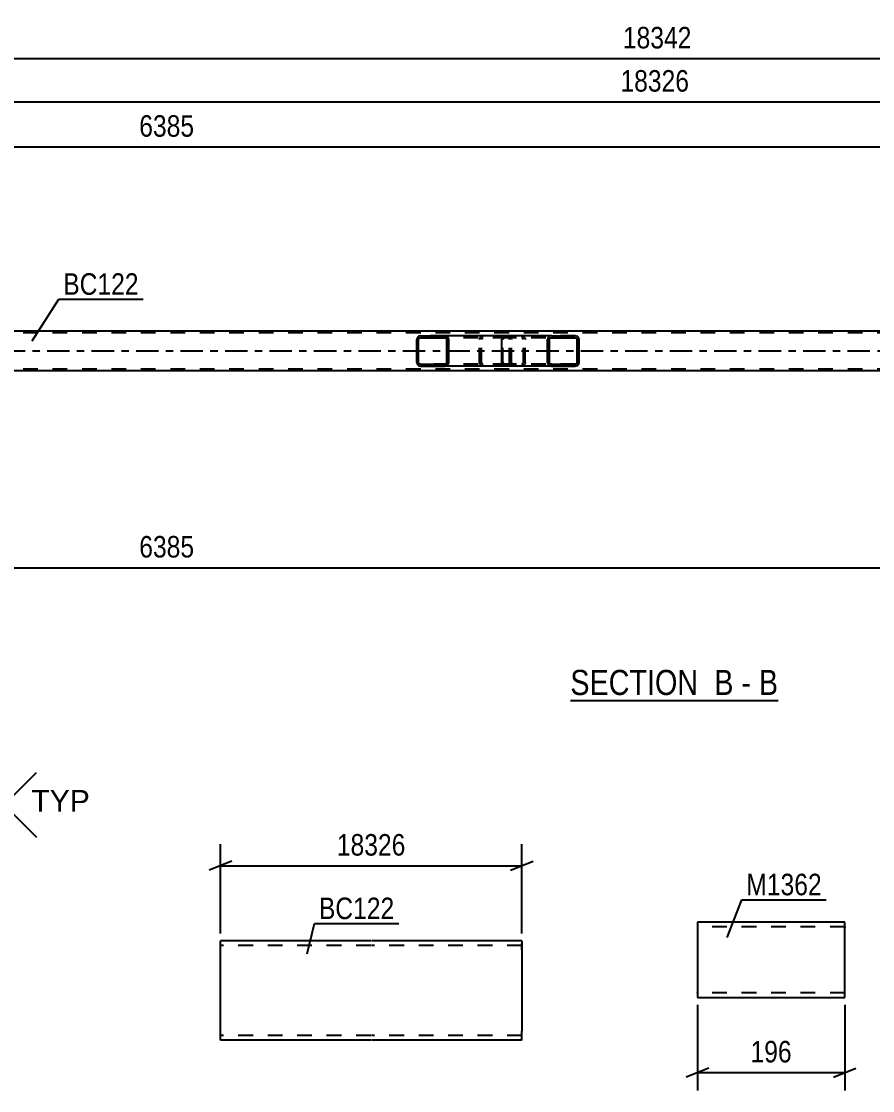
# Model space of a CAD drawing. Header units: millimetres. Extents: x 0 to 841, y 0 to 594.
# Drawn here: x 344.2 to 457.5, y 114.8 to 257 of the extents above; entities that cross this region are included whole.
import ezdxf

# ---------------------------------------------------------------- set-up
doc = ezdxf.new("R2010")
doc.units = ezdxf.units.MM
doc.linetypes.add('DXK_LINE_DOT2', pattern=[3.9198, 1.9599, -1.9599])
doc.linetypes.add('DXK_LINE_DOT3', pattern=[5.9187, 2.979, -0.9799, 0.9799, -0.9799])
doc.styles.add('Arial', font='ARIAL.TTF', dxfattribs={"height": 0.2})
doc.styles.add('Arial Narrow', font='ARIALN.TTF', dxfattribs={"height": 0.2})

# ---------------------------------------------------------------- blocks, each defined once
blk = doc.blocks.new('Unknown-275727422-12 - 4204')
at = {"color": 6, "linetype": 'Continuous'}
blk.add_line((417.29, 166.66), (444.94, 166.66), dxfattribs=at)
at = {"color": 0, "linetype": 'Continuous'}
for points in [[(435.4, 167.41), (435.4, 170.91), (417.29, 170.91), (417.29, 167.41)], [(439.01, 167.41), (439.01, 170.91), (436.45, 170.91), (436.45, 167.41)], [(441.33, 167.41), (441.33, 170.91), (440.06, 170.91), (440.06, 167.41)], [(444.94, 167.41), (444.94, 170.91), (442.38, 170.91), (442.38, 167.41)]]:
    blk.add_wipeout(points, dxfattribs=at)
at = {"color": 7, "linetype": 'Continuous', "style": 'Arial Narrow'}
for s, p in [('SECTION ', (417.29, 167.41)), ('B', (436.45, 167.41)), ('B', (442.38, 167.41)), ('-', (440.06, 167.41))]:
    blk.add_text(s, height=3.34, dxfattribs=at).set_placement(p)
blk = doc.blocks.new('Part-275727422-4281 - 4204')
at = {"color": 7, "linetype": 'DXK_LINE_DOT2'}
for p, q in [((757.99, 215.58), (99.07, 215.58)), ((757.99, 210.78), (99.07, 210.78))]:
    blk.add_line(p, q, dxfattribs=at)
at = {"color": 2, "linetype": 'Continuous'}
for p, q in [((490.47, 215.82), (241.06, 215.82)), ((757.99, 210.54), (241.06, 210.54))]:
    blk.add_line(p, q, dxfattribs=at)
at = {"color": 7, "linetype": 'DXK_LINE_DOT3'}
blk.add_line((99.07, 213.18), (757.99, 213.18), dxfattribs=at)
blk = doc.blocks.new('Part-275727422-4402 - 4204')
at = {"linetype": 'Continuous'}
h = blk.add_hatch(dxfattribs=at)
h.set_pattern_fill('', scale=0.7, style=0, pattern_type=0)
h.set_pattern_definition([(45, (418.4067, 214.8817), (-1.57154, 1.57154), [])])
h.paths.add_polyline_path([(418.45, 214.7), (418.41, 214.88), (418.3, 215.04), (418.13, 215.14), (417.94, 215.18), (414.76, 215.18), (414.57, 215.14), (414.4, 215.04), (414.29, 214.88), (414.26, 214.7), (414.26, 211.66), (414.29, 211.47), (414.4, 211.32), (414.57, 211.21), (414.76, 211.18), (417.94, 211.18), (418.13, 211.21), (418.3, 211.32), (418.41, 211.47), (418.45, 211.66)])
h.paths.add_polyline_path([(418.17, 211.57), (418.12, 211.49), (418.04, 211.44), (417.94, 211.42), (414.76, 211.42), (414.66, 211.44), (414.58, 211.49), (414.53, 211.57), (414.51, 211.66), (414.51, 214.7), (414.53, 214.79), (414.58, 214.87), (414.66, 214.92), (414.76, 214.94), (417.94, 214.94), (418.04, 214.92), (418.12, 214.87), (418.17, 214.79), (418.19, 214.7), (418.19, 211.66)])
at = {"color": 2, "linetype": 'Continuous'}
for p, q in [((408.19, 214.7), (408.21, 214.88)), ((408.21, 214.88), (408.27, 215.04)), ((408.27, 215.04), (408.35, 215.14)), ((408.35, 215.14), (408.46, 215.18)), ((414.76, 215.18), (408.46, 215.18)), ((414.29, 214.88), (414.26, 214.7)), ((414.53, 214.79), (414.58, 214.87)), ((414.76, 215.18), (414.57, 215.14)), ((414.58, 214.87), (414.66, 214.92)), ((414.66, 214.92), (414.76, 214.94)), ((414.76, 215.18), (417.94, 215.18)), ((414.76, 214.94), (417.94, 214.94)), ((418.13, 215.14), (417.94, 215.18)), ((417.94, 214.94), (418.04, 214.92)), ((418.04, 214.92), (418.12, 214.87)), ((418.12, 214.87), (418.17, 214.79)), ((418.45, 214.7), (418.41, 214.88)), ((408.19, 211.66), (408.19, 214.7)), ((414.26, 211.66), (414.26, 214.7)), ((414.51, 214.7), (414.53, 214.79)), ((414.51, 211.66), (414.51, 214.7)), ((418.17, 214.79), (418.19, 214.7)), ((418.19, 211.66), (418.19, 214.7)), ((418.45, 211.66), (418.45, 214.7)), ((408.21, 211.47), (408.19, 211.66)), ((408.27, 211.32), (408.21, 211.47)), ((408.35, 211.21), (408.27, 211.32)), ((408.46, 211.18), (408.35, 211.21)), ((414.76, 211.18), (408.46, 211.18)), ((414.26, 211.66), (414.29, 211.47)), ((414.53, 211.57), (414.51, 211.66)), ((414.58, 211.49), (414.53, 211.57)), ((414.57, 211.21), (414.76, 211.18)), ((414.66, 211.44), (414.58, 211.49)), ((414.76, 211.42), (414.66, 211.44)), ((414.76, 211.42), (417.94, 211.42)), ((414.76, 211.18), (417.94, 211.18)), ((418.04, 211.44), (417.94, 211.42)), ((417.94, 211.18), (418.13, 211.21)), ((418.12, 211.49), (418.04, 211.44)), ((418.17, 211.57), (418.12, 211.49)), ((418.19, 211.66), (418.17, 211.57)), ((418.41, 211.47), (418.45, 211.66))]:
    blk.add_line(p, q, dxfattribs=at)
at = {"color": 7, "linetype": 'DXK_LINE_DOT2'}
for p, q in [((408.36, 214.87), (408.33, 214.79)), ((408.41, 214.92), (408.36, 214.87)), ((408.46, 214.94), (408.41, 214.92)), ((417.94, 214.94), (408.46, 214.94)), ((409.45, 214.94), (409.45, 215.18)), ((410.79, 215.18), (410.98, 215.14)), ((410.89, 214.92), (410.79, 214.94)), ((410.97, 214.87), (410.89, 214.92)), ((411.02, 214.79), (410.97, 214.87)), ((411.26, 214.88), (411.29, 214.7)), ((417.94, 215.18), (414.76, 215.18)), ((408.33, 214.79), (408.32, 214.7)), ((408.32, 211.66), (408.32, 214.7)), ((411.04, 214.7), (411.02, 214.79)), ((411.04, 211.66), (411.04, 214.7)), ((411.29, 211.66), (411.29, 214.7)), ((408.32, 211.66), (408.33, 211.57)), ((408.33, 211.57), (408.36, 211.49)), ((408.36, 211.49), (408.41, 211.44)), ((408.41, 211.44), (408.46, 211.42)), ((417.94, 211.42), (408.46, 211.42)), ((410.79, 211.18), (408.46, 211.18)), ((409.45, 211.18), (409.45, 211.42)), ((410.79, 211.42), (410.89, 211.44)), ((410.98, 211.21), (410.79, 211.18)), ((410.89, 211.44), (410.97, 211.49)), ((410.97, 211.49), (411.02, 211.57)), ((411.02, 211.57), (411.04, 211.66)), ((411.29, 211.66), (411.26, 211.47)), ((417.94, 211.18), (414.76, 211.18))]:
    blk.add_line(p, q, dxfattribs=at)
for centre, start, end in [((410.81, 214.68), 23.8494, 68.8059), ((410.81, 211.67), 291.1941, 336.1506)]:
    blk.add_arc(centre, 0.492, start, end, dxfattribs=at)
at = {"color": 2, "linetype": 'Continuous'}
for centre, start, end in [((414.74, 214.68), 111.1941, 156.1506), ((417.96, 214.68), 23.8494, 68.8059), ((414.74, 211.67), 203.8494, 248.8059), ((417.96, 211.67), 291.1941, 336.1506)]:
    blk.add_arc(centre, 0.492, start, end, dxfattribs=at)
blk = doc.blocks.new('Part-275727422-4401 - 4204')
at = {"linetype": 'Continuous'}
h = blk.add_hatch(dxfattribs=at)
h.set_pattern_fill('', scale=0.7, style=0, pattern_type=0)
h.set_pattern_definition([(45, (401.0616, 214.8817), (-1.57154, 1.57154), [])])
h.paths.add_polyline_path([(401.1, 214.7), (401.06, 214.88), (400.95, 215.04), (400.79, 215.14), (400.59, 215.18), (397.35, 215.18), (397.16, 215.14), (396.99, 215.04), (396.88, 214.88), (396.84, 214.7), (396.84, 211.66), (396.88, 211.47), (396.99, 211.32), (397.16, 211.21), (397.35, 211.18), (400.59, 211.18), (400.79, 211.21), (400.95, 211.32), (401.06, 211.47), (401.1, 211.66)])
h.paths.add_polyline_path([(400.83, 211.57), (400.77, 211.49), (400.69, 211.44), (400.59, 211.42), (397.35, 211.42), (397.26, 211.44), (397.17, 211.49), (397.12, 211.57), (397.1, 211.66), (397.1, 214.7), (397.12, 214.79), (397.17, 214.87), (397.26, 214.92), (397.35, 214.94), (400.59, 214.94), (400.69, 214.92), (400.77, 214.87), (400.83, 214.79), (400.85, 214.7), (400.85, 211.66)])
at = {"color": 2, "linetype": 'Continuous'}
for p, q in [((396.88, 214.88), (396.84, 214.7)), ((397.12, 214.79), (397.17, 214.87)), ((397.35, 215.18), (397.16, 215.14)), ((397.17, 214.87), (397.26, 214.92)), ((397.26, 214.92), (397.35, 214.94)), ((397.35, 215.18), (400.59, 215.18)), ((397.35, 214.94), (400.59, 214.94)), ((408.46, 215.18), (400.59, 215.18)), ((400.79, 215.14), (400.59, 215.18)), ((400.59, 214.94), (400.69, 214.92)), ((400.69, 214.92), (400.77, 214.87)), ((400.77, 214.87), (400.83, 214.79)), ((401.1, 214.7), (401.06, 214.88)), ((396.84, 211.66), (396.84, 214.7)), ((397.1, 214.7), (397.12, 214.79)), ((397.1, 211.66), (397.1, 214.7)), ((400.83, 214.79), (400.85, 214.7)), ((400.85, 211.66), (400.85, 214.7)), ((401.1, 211.66), (401.1, 214.7)), ((396.84, 211.66), (396.88, 211.47)), ((397.12, 211.57), (397.1, 211.66)), ((397.17, 211.49), (397.12, 211.57)), ((397.16, 211.21), (397.35, 211.18)), ((397.26, 211.44), (397.17, 211.49)), ((397.35, 211.42), (397.26, 211.44)), ((397.35, 211.42), (400.59, 211.42)), ((397.35, 211.18), (400.59, 211.18)), ((400.69, 211.44), (400.59, 211.42)), ((400.59, 211.18), (400.79, 211.21)), ((408.46, 211.18), (400.59, 211.18)), ((400.77, 211.49), (400.69, 211.44)), ((400.83, 211.57), (400.77, 211.49)), ((400.85, 211.66), (400.83, 211.57)), ((401.06, 211.47), (401.1, 211.66))]:
    blk.add_line(p, q, dxfattribs=at)
at = {"color": 7, "linetype": 'DXK_LINE_DOT2'}
for p, q in [((400.59, 215.18), (397.35, 215.18)), ((408.94, 214.94), (397.35, 214.94)), ((405.19, 214.7), (405.23, 214.88)), ((405.52, 214.87), (405.47, 214.79)), ((405.51, 215.14), (405.7, 215.18)), ((405.52, 214.87), (405.55, 214.88)), ((405.55, 214.88), (405.61, 214.92)), ((405.61, 214.92), (405.7, 214.94)), ((408.94, 215.18), (405.7, 215.18)), ((408.94, 215.18), (409.13, 215.14)), ((409.04, 214.92), (408.94, 214.94)), ((409.12, 214.87), (409.04, 214.92)), ((409.17, 214.79), (409.12, 214.87)), ((409.41, 214.88), (409.45, 214.7)), ((405.19, 211.66), (405.19, 214.7)), ((405.47, 214.79), (405.45, 214.7)), ((405.45, 211.66), (405.45, 214.7)), ((409.19, 214.7), (409.17, 214.79)), ((409.19, 211.66), (409.19, 214.7)), ((409.45, 211.66), (409.45, 214.7)), ((408.94, 211.42), (397.35, 211.42)), ((400.59, 211.18), (397.35, 211.18)), ((405.23, 211.47), (405.19, 211.66)), ((405.45, 211.66), (405.47, 211.57)), ((405.47, 211.57), (405.52, 211.49)), ((405.7, 211.18), (405.51, 211.21)), ((405.52, 211.49), (405.55, 211.47)), ((405.55, 211.47), (405.61, 211.44)), ((405.61, 211.44), (405.7, 211.42)), ((408.94, 211.18), (405.7, 211.18)), ((408.94, 211.42), (409.04, 211.44)), ((409.13, 211.21), (408.94, 211.18)), ((409.04, 211.44), (409.12, 211.49)), ((409.12, 211.49), (409.17, 211.57)), ((409.17, 211.57), (409.19, 211.66)), ((409.45, 211.66), (409.41, 211.47))]:
    blk.add_line(p, q, dxfattribs=at)
at = {"color": 2, "linetype": 'Continuous'}
for centre, start, end in [((397.34, 214.68), 110.7583, 155.68), ((400.61, 214.68), 24.32, 69.2417), ((397.34, 211.68), 204.32, 249.2417), ((400.61, 211.68), 290.7583, 335.68)]:
    blk.add_arc(centre, 0.496, start, end, dxfattribs=at)
at = {"color": 7, "linetype": 'DXK_LINE_DOT2'}
for centre, start, end in [((405.68, 214.68), 110.7583, 155.6801), ((408.96, 214.68), 24.3199, 69.2417), ((405.68, 211.68), 204.3199, 249.2417), ((408.96, 211.68), 290.7583, 335.6801)]:
    blk.add_arc(centre, 0.496, start, end, dxfattribs=at)
blk = doc.blocks.new('Part-275727422-14172 - 14171')
at = {"color": 2, "linetype": 'Continuous'}
for p, q in [((453.81, 137.17), (434.21, 137.17)), ((434.21, 137.17), (434.21, 127.26)), ((453.81, 128.37), (453.81, 137.17)), ((453.81, 127.17), (453.81, 128.37)), ((434.21, 127.26), (434.21, 127.17)), ((434.21, 127.17), (453.81, 127.17))]:
    blk.add_line(p, q, dxfattribs=at)
at = {"color": 7, "linetype": 'DXK_LINE_DOT2'}
for p, q in [((453.81, 136.57), (434.21, 136.57)), ((453.81, 136.57), (453.81, 136.52)), ((453.81, 136.52), (453.81, 136.57)), ((453.81, 136.43), (453.81, 136.52)), ((453.81, 136.52), (453.81, 136.43)), ((453.81, 127.81), (453.81, 128.14)), ((434.21, 127.77), (434.21, 127.81)), ((453.81, 127.77), (434.21, 127.77)), ((453.81, 127.77), (453.81, 127.81))]:
    blk.add_line(p, q, dxfattribs=at)
blk = doc.blocks.new('Part-275727422-14223 - 14222')
at = {"color": 2, "linetype": 'Continuous'}
for p, q in [((390.73, 134.69), (370.73, 134.69)), ((370.73, 121.59), (370.73, 134.69)), ((410.83, 134.69), (390.83, 134.69)), ((410.83, 134.69), (410.83, 134.6)), ((410.83, 134.6), (410.83, 133.49)), ((410.83, 133.49), (410.83, 122.69)), ((410.83, 121.49), (410.83, 122.69)), ((370.73, 121.49), (370.73, 121.59)), ((390.73, 121.49), (370.73, 121.49)), ((410.83, 121.49), (390.83, 121.49))]:
    blk.add_line(p, q, dxfattribs=at)
at = {"color": 7, "linetype": 'DXK_LINE_DOT2'}
for p, q in [((390.73, 134.09), (370.73, 134.09)), ((410.83, 134.09), (390.83, 134.09)), ((410.83, 133.49), (410.83, 134.34)), ((410.83, 122.14), (410.83, 122.46)), ((370.73, 122.09), (370.73, 122.14)), ((390.73, 122.09), (370.73, 122.09)), ((410.83, 122.09), (390.83, 122.09)), ((410.83, 122.09), (410.83, 122.14))]:
    blk.add_line(p, q, dxfattribs=at)
blk = doc.blocks.new('StraightDimension-275727422-8359 - 4204')
at = {"color": 7, "linetype": 'Continuous'}
blk.add_line((235.86, 184.35), (491.27, 184.35), dxfattribs=at)
at = {"color": 0}
blk.add_wipeout([(367.82, 185.1), (367.82, 189.3), (359.31, 189.3), (359.31, 185.1)], dxfattribs=at)
at = {"color": 3, "style": 'Arial Narrow'}
blk.add_text('6385', height=2.863, dxfattribs=at).set_placement((359.91, 185.7))
blk = doc.blocks.new('StraightDimension-275727422-4565 - 4204')
at = {"color": 7, "linetype": 'Continuous'}
blk.add_line((90.45, 252.09), (767.25, 252.09), dxfattribs=at)
at = {"color": 0}
blk.add_wipeout([(434.02, 252.84), (434.02, 257.04), (423.68, 257.04), (423.68, 252.84)], dxfattribs=at)
at = {"color": 3, "style": 'Arial Narrow'}
blk.add_text('18342', height=2.863, dxfattribs=at).set_placement((424.28, 253.44))
blk = doc.blocks.new('StraightDimension-275727422-8308 - 4204')
at = {"color": 7, "linetype": 'Continuous'}
blk.add_line((90.45, 246.34), (766.61, 246.34), dxfattribs=at)
at = {"color": 0}
blk.add_wipeout([(433.7, 247.09), (433.7, 251.29), (423.36, 251.29), (423.36, 247.09)], dxfattribs=at)
at = {"color": 3, "style": 'Arial Narrow'}
blk.add_text('18326', height=2.863, dxfattribs=at).set_placement((423.96, 247.69))
blk = doc.blocks.new('StraightDimension-275727422-8410 - 4204')
at = {"color": 7, "linetype": 'Continuous'}
blk.add_line((235.86, 240.34), (491.27, 240.34), dxfattribs=at)
at = {"color": 0}
blk.add_wipeout([(367.82, 241.09), (367.82, 245.29), (359.31, 245.29), (359.31, 241.09)], dxfattribs=at)
at = {"color": 3, "style": 'Arial Narrow'}
blk.add_text('6385', height=2.863, dxfattribs=at).set_placement((359.91, 241.69))
blk = doc.blocks.new('StraightDimension-275727422-14305 - 14171')
at = {"color": 7, "linetype": 'Continuous'}
for p, q in [((434.21, 126.17), (434.21, 114.77)), ((453.81, 126.17), (453.81, 114.77)), ((435.71, 117.77), (432.71, 116.57)), ((434.21, 117.17), (453.81, 117.17)), ((452.31, 116.57), (455.31, 117.77))]:
    blk.add_line(p, q, dxfattribs=at)
at = {"color": 0}
blk.add_wipeout([(447.35, 117.92), (447.35, 122.12), (440.67, 122.12), (440.67, 117.92)], dxfattribs=at)
at = {"color": 3, "style": 'Arial Narrow'}
blk.add_text('196', height=2.863, dxfattribs=at).set_placement((441.27, 118.52))
blk = doc.blocks.new('StraightDimension-275727422-14349 - 14222')
at = {"color": 7, "linetype": 'Continuous'}
for p, q in [((370.73, 135.69), (370.73, 147.54)), ((410.83, 135.69), (410.83, 147.54)), ((372.23, 145.29), (369.23, 144.09)), ((409.33, 144.09), (412.33, 145.29)), ((370.73, 144.69), (410.83, 144.69))]:
    blk.add_line(p, q, dxfattribs=at)
at = {"color": 0}
blk.add_wipeout([(395.95, 145.44), (395.95, 149.64), (385.61, 149.64), (385.61, 145.44)], dxfattribs=at)
at = {"color": 3, "style": 'Arial Narrow'}
blk.add_text('18326', height=2.863, dxfattribs=at).set_placement((386.21, 146.04))
blk = doc.blocks.new('Mark-275727422-4277 - 4204')
at = {"color": 0}
blk.add_wipeout([(359.84, 220.66), (359.84, 223.66), (349.79, 223.66), (349.79, 220.66)], dxfattribs=at)
blk.add_wipeout([(359.84, 220.66), (359.84, 223.66), (349.79, 223.66), (349.79, 220.66)], dxfattribs=at)
at = {"color": 30, "linetype": 'Continuous'}
for p, q in [((345.65, 214.51), (349.19, 220.06)), ((349.19, 220.06), (360.44, 220.06))]:
    blk.add_line(p, q, dxfattribs=at)
at = {"color": 3, "style": 'Arial Narrow'}
blk.add_text('BC122', height=2.863, dxfattribs=at).set_placement((349.79, 220.66))
blk = doc.blocks.new('WeldMark-275727422-4912 - 4648')
at = {"linetype": 'Continuous'}
for points in [[(320.35, 139.06), (317.71, 137.46), (319.29, 140.12)], [(325.35, 139.21), (323.13, 137.06), (324.08, 140)]]:
    blk.add_hatch(color=30, dxfattribs=at).paths.add_polyline_path(points)
at = {"color": 30, "linetype": 'Continuous'}
for p, q in [((317.71, 137.46), (332.95, 152.8)), ((323.13, 137.06), (332.95, 152.8)), ((332.95, 152.8), (341.95, 152.8))]:
    blk.add_line(p, q, dxfattribs=at)
at = {"color": 3, "linetype": 'Continuous'}
for q in [(340.66, 148.51), (337.23, 148.51)]:
    blk.add_line((337.23, 152.8), q, dxfattribs=at)
for start, end in [(90, 270), (270, 90)]:
    blk.add_arc((332.95, 152.8), 1.5, start, end, dxfattribs=at)
at = {"color": 0, "linetype": 'Continuous'}
blk.add_wipeout([(353.32, 151.9), (353.32, 154.9), (345.55, 154.9), (345.55, 151.9)], dxfattribs=at)
blk.add_wipeout([(353.32, 151.9), (353.32, 154.9), (345.55, 154.9), (345.55, 151.9)], dxfattribs=at)
at = {"color": 3, "linetype": 'Continuous'}
for q in [(346.23, 157.08), (346.23, 148.51)]:
    blk.add_line((341.95, 152.8), q, dxfattribs=at)
at = {"color": 3, "linetype": 'Continuous', "style": 'Arial'}
blk.add_text('TYP', height=2.865, dxfattribs=at).set_placement((345.55, 151.9))
blk = doc.blocks.new('Mark-275727422-14367 - 14171')
at = {"color": 0}
blk.add_wipeout([(450.76, 140.76), (450.76, 143.76), (440.71, 143.76), (440.71, 140.76)], dxfattribs=at)
blk.add_wipeout([(450.76, 140.76), (450.76, 143.76), (440.71, 143.76), (440.71, 140.76)], dxfattribs=at)
at = {"color": 30, "linetype": 'Continuous'}
for p, q in [((438.16, 135.14), (440.11, 140.16)), ((440.11, 140.16), (451.36, 140.16))]:
    blk.add_line(p, q, dxfattribs=at)
at = {"color": 3, "style": 'Arial Narrow'}
blk.add_text('M1362', height=2.863, dxfattribs=at).set_placement((440.71, 140.76))
blk = doc.blocks.new('Mark-275727422-14378 - 14222')
at = {"color": 0}
blk.add_wipeout([(393.86, 137.59), (393.86, 140.59), (383.82, 140.59), (383.82, 137.59)], dxfattribs=at)
blk.add_wipeout([(393.86, 137.59), (393.86, 140.59), (383.82, 140.59), (383.82, 137.59)], dxfattribs=at)
at = {"color": 30, "linetype": 'Continuous'}
for p, q in [((382.27, 132.99), (383.22, 136.99)), ((383.22, 136.99), (394.46, 136.99))]:
    blk.add_line(p, q, dxfattribs=at)
at = {"color": 3, "style": 'Arial Narrow'}
blk.add_text('BC122', height=2.863, dxfattribs=at).set_placement((383.82, 137.59))

msp = doc.modelspace()

# ---------------------------------------------------------------- block references
for name in ['StraightDimension-275727422-4565 - 4204', 'Part-275727422-4281 - 4204', 'Part-275727422-4401 - 4204', 'Part-275727422-4402 - 4204', 'StraightDimension-275727422-8359 - 4204', 'Unknown-275727422-12 - 4204', 'WeldMark-275727422-4912 - 4648', 'StraightDimension-275727422-14349 - 14222', 'Part-275727422-14172 - 14171', 'Part-275727422-14223 - 14222', 'StraightDimension-275727422-14305 - 14171']:
    msp.add_blockref(name, (0, 0))

# ---------------------------------------------------------------- next in the draw order: block references
for name in ['StraightDimension-275727422-8308 - 4204', 'Mark-275727422-14367 - 14171', 'Mark-275727422-14378 - 14222']:
    msp.add_blockref(name, (0, 0))

# ---------------------------------------------------------------- next in the draw order: block references
for name in ['StraightDimension-275727422-8410 - 4204', 'Mark-275727422-4277 - 4204']:
    msp.add_blockref(name, (0, 0))

doc.saveas('drawing.dxf')
